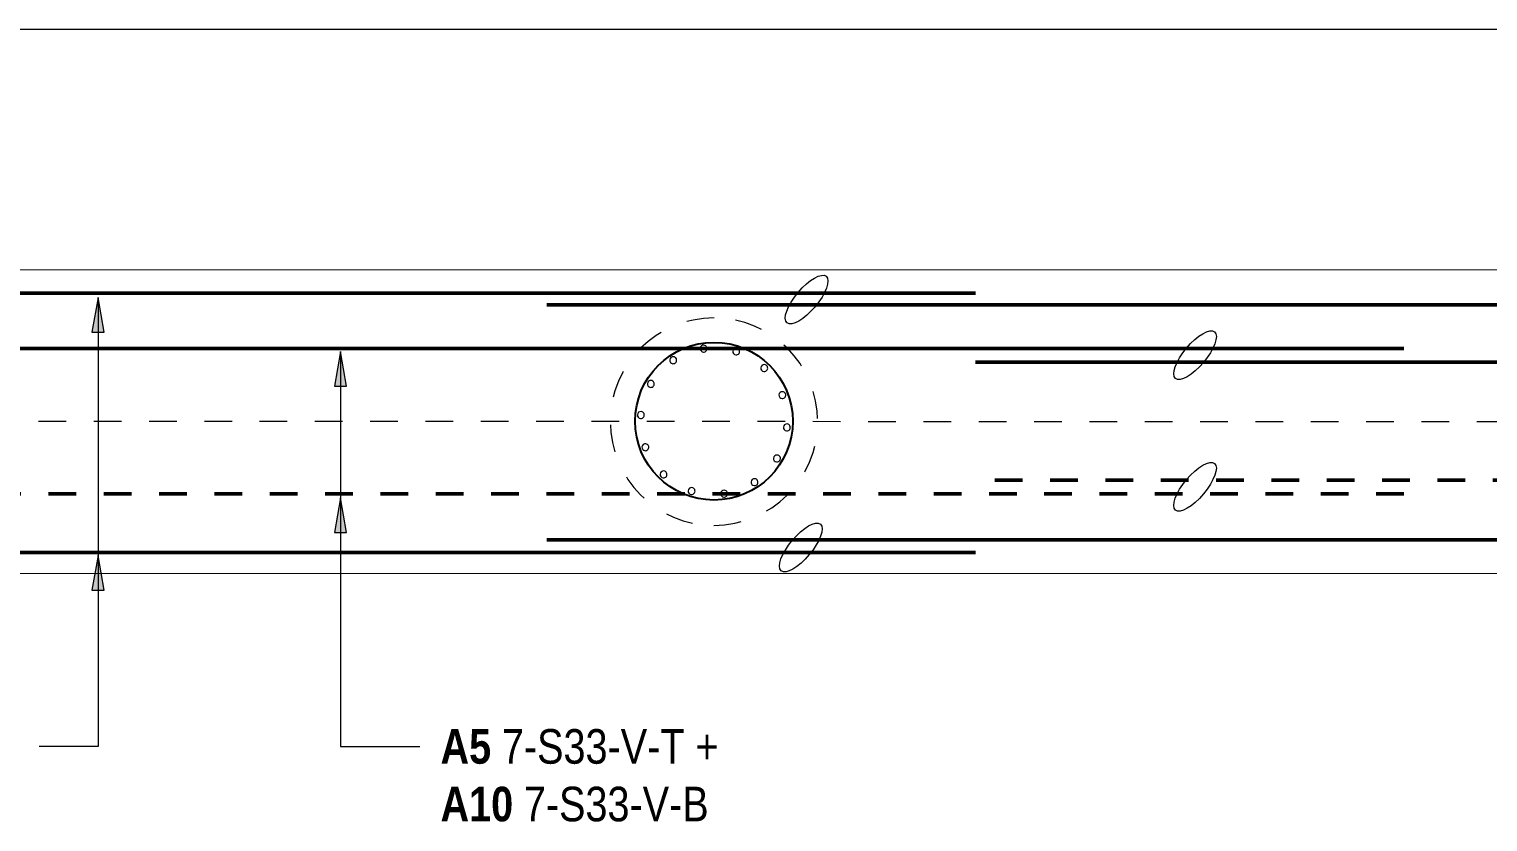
# Model space of a CAD drawing. Header units: metres. Extents: x 1652 to 1749, y -583 to 22.
# Drawn here: x 1659.1 to 1664.38, y -582.71 to -579.84 of the extents above; entities that cross this region are included whole.
import ezdxf

# ---------------------------------------------------------------- set-up
doc = ezdxf.new("R2010")
doc.units = ezdxf.units.M
doc.linetypes.add('JacobsDash', pattern=[0.0045, 0.003, -0.0015])
doc.linetypes.add('JacobsGridLine', pattern=[0.0145, 0.01, -0.001, 0.0025, -0.001])
for name, color, linetype, lineweight in [('BRIDGE-ABUTMENT-CONC', 7, 'Continuous', 50), ('D-BDGE', 7, 'Continuous', 13), ('D-BDGE-FNDN-LINES-18-HID', 7, 'JacobsDash', 18), ('D-BDGE-LINE', 7, 'Continuous', 9), ('D-ENHA-GEN-LINE-GRIDS', 7, 'Continuous', 9), ('D-ENHA-TEXT', 7, 'Continuous', 9)]:
    doc.layers.add(name, color=color, linetype=linetype, lineweight=lineweight)
doc.styles.add('Arial Narrow', font='ARIALN.TTF', dxfattribs={"height": 0.125})
doc.styles.add('Arial Narrow_B', font='ARIALNB.TTF', dxfattribs={"height": 0.125})

# ---------------------------------------------------------------- blocks, each defined once
blk = doc.blocks.new('01_SFO_FRP_Pile_CastInPlace_CS - CAST-IN-PLACE PILE - 0750-7668704-DRG-1075 - ABUTMENT A REINFORCEMENT PLAN')
at = {"layer": 'D-BDGE-FNDN-LINES-18-HID', "color": 252, "true_color": 0x888888}
for start, end in [(90, 270), (270, 90)]:
    blk.add_arc((0, 0), 0.375, start, end, dxfattribs=at)
blk = doc.blocks.new('CS_DET_Reinf_Bar Marking - Scale 10-6090033-DRG-1075 - ABUTMENT A REINFORCEMENT PLAN')
at = {"layer": 'D-BDGE-LINE'}
for start, end in [(0, 180), (180, 0)]:
    blk.add_arc((0, 0), 0.0125, start, end, dxfattribs=at)
blk = doc.blocks.new('T2DExtentArrowReinf_v1 - Extent-6498741-DRG-1075 - ABUTMENT A REINFORCEMENT PLAN')
at = {"layer": 'D-BDGE-LINE'}
blk.add_line((0.125, 0), (28.542, 0), dxfattribs=at)

msp = doc.modelspace()

# ---------------------------------------------------------------- hatches: boundary and pattern name
at = {"layer": 'D-ENHA-TEXT'}
for points in [[(1659.3538, -580.8145), (1659.3317, -580.9395), (1659.3758, -580.9395)], [(1660.2299, -581.0095), (1660.2079, -581.1345), (1660.252, -581.1345)], [(1660.2299, -581.5387), (1660.2079, -581.6637), (1660.252, -581.6637)], [(1659.3538, -581.7469), (1659.3317, -581.8719), (1659.3758, -581.8719)]]:
    msp.add_hatch(color=256, dxfattribs=at).paths.add_polyline_path(points)

# ---------------------------------------------------------------- linework, layer by layer
at = {"layer": 'BRIDGE-ABUTMENT-CONC', "lineweight": 13}
for p, q in [((1655.5673, -580.7117), (1665.9145, -580.7139)), ((1665.9143, -581.8139), (1655.5672, -581.8117))]:
    msp.add_line(p, q, dxfattribs=at)
at = {"layer": 'D-BDGE', "lineweight": 50}
for p, q in [((1662.5257, -580.7985), (1654.0757, -580.7985)), ((1671.9461, -580.8406), (1660.9757, -580.8406)), ((1664.0747, -580.9985), (1654.1006, -580.9985)), ((1673.4961, -581.0485), (1662.5257, -581.0485)), ((1671.9461, -581.6906), (1660.9757, -581.6906)), ((1654.0355, -581.7363), (1662.5257, -581.7363))]:
    msp.add_line(p, q, dxfattribs=at)
at = {"layer": 'D-BDGE', "linetype": 'JacobsDash', "lineweight": 50}
for p, q in [((1673.4961, -581.474), (1662.5257, -581.474)), ((1664.0747, -581.524), (1657.9747, -581.524))]:
    msp.add_line(p, q, dxfattribs=at)
at = {"layer": 'D-BDGE', "color": 8, "lineweight": 25, "true_color": 0x808080}
msp.add_circle((1661.5803, -581.2614), 0.285, dxfattribs=at)
at = {"layer": 'D-BDGE', "lineweight": 9}
for centre in [(1661.9153, -580.8217), (1663.3195, -581.0228), (1663.3195, -581.4983), (1661.8943, -581.7179)]:
    msp.add_ellipse(centre, major_axis=(0.0707, 0.0843), ratio=0.363636, dxfattribs=at)
at = {"layer": 'D-ENHA-GEN-LINE-GRIDS', "linetype": 'JacobsGridLine', "lineweight": 18}
msp.add_line((1690.2379, -581.269), (1653.0665, -581.2611), dxfattribs=at)
at = {"layer": 'D-ENHA-TEXT'}
for p, q in [((1659.3538, -580.8145), (1659.3317, -580.9395)), ((1659.3758, -580.9395), (1659.3538, -580.8145)), ((1659.3538, -580.8145), (1659.3538, -582.4369)), ((1659.3317, -580.9395), (1659.3758, -580.9395)), ((1660.2299, -581.0095), (1660.2079, -581.1345)), ((1660.252, -581.1345), (1660.2299, -581.0095)), ((1660.2299, -581.0095), (1660.2299, -582.4369)), ((1660.2079, -581.1345), (1660.252, -581.1345)), ((1660.2299, -581.5387), (1660.2079, -581.6637)), ((1660.252, -581.6637), (1660.2299, -581.5387)), ((1660.2299, -581.5387), (1660.2299, -582.4369)), ((1660.2079, -581.6637), (1660.252, -581.6637)), ((1659.3538, -581.7469), (1659.3317, -581.8719)), ((1659.3758, -581.8719), (1659.3538, -581.7469)), ((1659.3538, -581.7469), (1659.3538, -582.4369)), ((1659.3317, -581.8719), (1659.3758, -581.8719)), ((1659.1447, -582.4369), (1659.1412, -582.4369)), ((1659.3538, -582.4369), (1659.1447, -582.4369)), ((1659.3538, -582.4369), (1659.1447, -582.4369)), ((1660.2299, -582.4369), (1660.5168, -582.4369)), ((1660.2299, -582.4369), (1660.5168, -582.4369))]:
    msp.add_line(p, q, dxfattribs=at)

# ---------------------------------------------------------------- block references
at = {"layer": 'D-BDGE-FNDN-LINES-18-HID', "color": 252, "true_color": 0x888888, "rotation": 179.9878831926534}
msp.add_blockref('01_SFO_FRP_Pile_CastInPlace_CS - CAST-IN-PLACE PILE - 0750-7668704-DRG-1075 - ABUTMENT A REINFORCEMENT PLAN', (1661.5804, -581.2629), dxfattribs=at)
at = {"layer": 'D-BDGE-LINE'}
msp.add_blockref('T2DExtentArrowReinf_v1 - Extent-6498741-DRG-1075 - ABUTMENT A REINFORCEMENT PLAN', (1657.9783, -579.8442), dxfattribs=at)
at = {"layer": 'D-BDGE-LINE', "rotation": 85.13219999999681}
for p in [(1661.433, -581.0409), (1661.5432, -580.9989), (1661.6606, -581.0089), (1661.7621, -581.0689), (1661.352, -581.1265), (1661.8275, -581.167), (1661.3161, -581.2388), (1661.8439, -581.2837), (1661.3325, -581.3555), (1661.808, -581.396), (1661.3979, -581.4536), (1661.4994, -581.5135), (1661.727, -581.4816), (1661.6168, -581.5235)]:
    msp.add_blockref('CS_DET_Reinf_Bar Marking - Scale 10-6090033-DRG-1075 - ABUTMENT A REINFORCEMENT PLAN', p, dxfattribs=at)

# ---------------------------------------------------------------- texts
at = {"layer": 'D-ENHA-TEXT', "char_height": 0.125, "attachment_point": 1, "style": 'Arial Narrow_B', "bg_fill": 3, "box_fill_scale": 1, "bg_fill_color": 256, "bg_fill_transparency": 0}
for s, insert in [('A5', (1660.5918, -582.3744)), ('A10', (1660.5918, -582.5827))]:
    msp.add_mtext(s, dxfattribs=dict(at, insert=insert))

# ---------------------------------------------------------------- next in the draw order: texts
at = {"layer": 'D-ENHA-TEXT', "char_height": 0.125, "attachment_point": 1, "style": 'Arial Narrow', "bg_fill": 3, "box_fill_scale": 1, "bg_fill_color": 256, "bg_fill_transparency": 0}
for s, insert in [(' 7-S33-V-T +', (1660.7737, -582.3744)), (' 7-S33-V-B', (1660.8531, -582.5827))]:
    msp.add_mtext(s, dxfattribs=dict(at, insert=insert))

doc.saveas('drawing.dxf')
